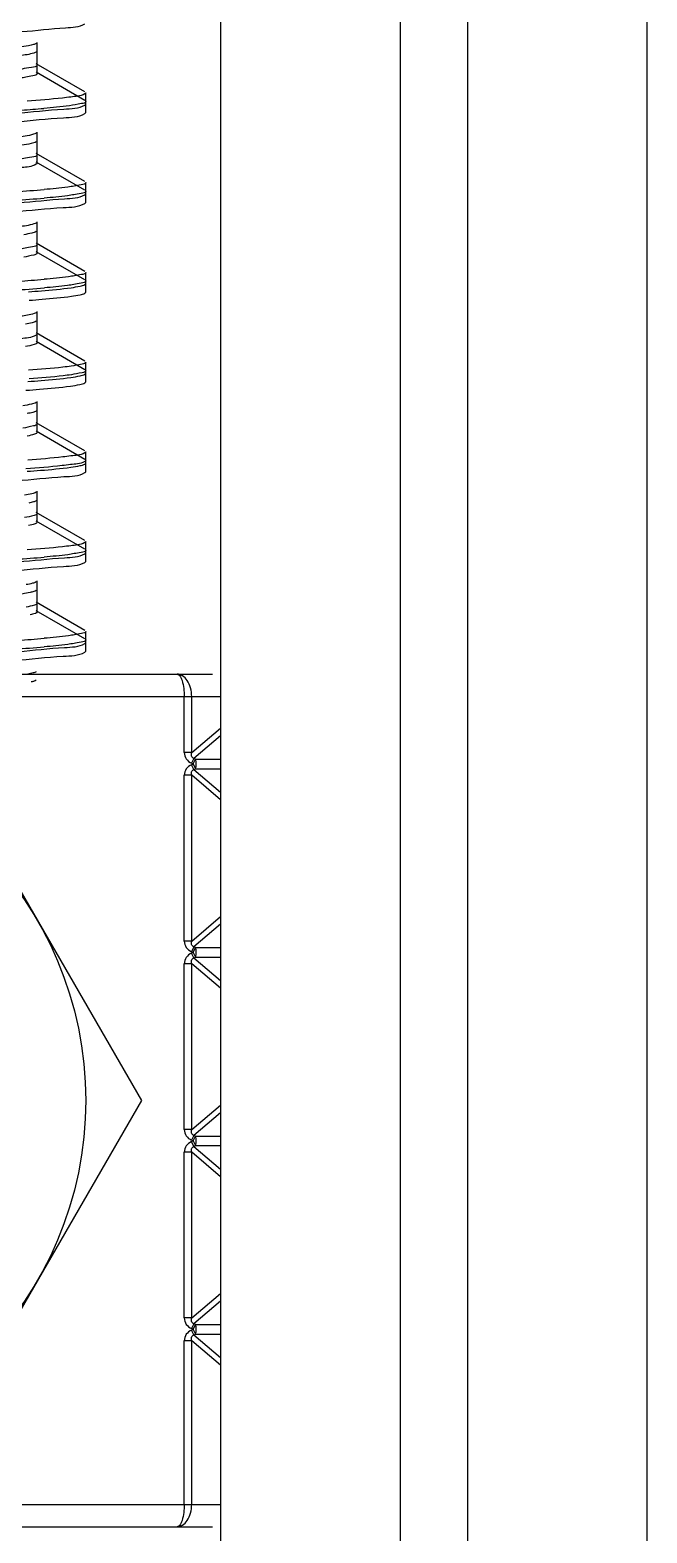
# Model space of a CAD drawing. Extents: x 27938 to 1507990, y 110129 to 923079.
# Drawn here: x 647125.7 to 647289.3, y 345674 to 346072.8 of the extents above; entities that cross this region are included whole.
import ezdxf

# ---------------------------------------------------------------- set-up
doc = ezdxf.new("R2010")
doc.units = 0
doc.header["$LTSCALE"] = 1000
doc.header["$MEASUREMENT"] = 0

msp = doc.modelspace()

# ---------------------------------------------------------------- linework, layer by layer
at = {"linetype": 'Continuous'}
for p, q in [((647176.22, 346328.15), (647176.22, 341587.12)), ((647223.85, 346328.15), (647223.85, 341587.12)), ((647241.7, 346328.15), (647241.7, 341587.12)), ((647289.33, 346328.15), (647289.33, 341587.12)), ((647127.61, 346063.58), (647127.61, 346069.54)), ((647127.61, 346061.3), (647127.61, 346067.26)), ((647140.28, 346056.4), (647127.35, 346063.88)), ((647140.28, 346054.12), (647127.35, 346061.61)), ((647140.5, 346053.16), (647140.5, 346056.14)), ((647140.28, 346052.9), (647140.5, 346053.16)), ((647140.28, 346050.63), (647140.5, 346050.89)), ((647140.5, 346050.89), (647140.5, 346053.86)), ((647140.5, 346050.89), (647140.5, 346053.86)), ((647127.61, 346039.77), (647127.61, 346045.72)), ((647127.61, 346037.49), (647127.61, 346043.44)), ((647140.28, 346032.59), (647127.35, 346040.07)), ((647140.28, 346030.31), (647127.35, 346037.79)), ((647140.5, 346029.35), (647140.5, 346032.33)), ((647140.28, 346029.09), (647140.5, 346029.35)), ((647140.28, 346026.81), (647140.5, 346027.07)), ((647140.5, 346027.07), (647140.5, 346030.05)), ((647140.5, 346027.07), (647140.5, 346030.05)), ((647127.61, 346015.96), (647127.61, 346021.91)), ((647127.61, 346013.68), (647127.61, 346019.63)), ((647140.28, 346008.78), (647127.35, 346016.26)), ((647140.28, 346006.5), (647127.35, 346013.98)), ((647140.5, 346005.54), (647140.5, 346008.52)), ((647140.5, 346005.54), (647140.5, 346008.52)), ((647140.28, 346005.28), (647140.5, 346005.54)), ((647140.28, 346003), (647140.5, 346003.26)), ((647140.5, 346003.26), (647140.5, 346006.24)), ((647140.5, 346003.26), (647140.5, 346006.24)), ((647127.61, 345992.14), (647127.61, 345998.1)), ((647127.61, 345989.87), (647127.61, 345995.82)), ((647140.28, 345984.96), (647127.35, 345992.45)), ((647140.28, 345982.68), (647127.35, 345990.17)), ((647140.5, 345981.73), (647140.5, 345984.7)), ((647140.5, 345981.73), (647140.5, 345984.7)), ((647140.28, 345981.47), (647140.5, 345981.73)), ((647140.28, 345979.19), (647140.5, 345979.45)), ((647140.5, 345979.45), (647140.5, 345982.42)), ((647140.5, 345979.45), (647140.5, 345982.42)), ((647127.61, 345968.33), (647127.61, 345974.28)), ((647127.61, 345966.05), (647127.61, 345972.01)), ((647140.28, 345961.15), (647127.35, 345968.63)), ((647140.28, 345958.87), (647127.35, 345966.35)), ((647140.5, 345957.91), (647140.5, 345960.89)), ((647140.5, 345957.91), (647140.5, 345960.89)), ((647140.28, 345957.65), (647140.5, 345957.91)), ((647140.28, 345955.37), (647140.5, 345955.63)), ((647140.5, 345955.63), (647140.5, 345958.61)), ((647140.5, 345955.63), (647140.5, 345958.61)), ((647127.61, 345944.52), (647127.61, 345950.47)), ((647127.61, 345942.24), (647127.61, 345948.19)), ((647140.28, 345937.34), (647127.35, 345944.82)), ((647140.28, 345935.06), (647127.35, 345942.54)), ((647140.5, 345934.1), (647140.5, 345937.08)), ((647140.5, 345934.1), (647140.5, 345937.08)), ((647140.28, 345933.84), (647140.5, 345934.1)), ((647140.28, 345931.56), (647140.5, 345931.82)), ((647140.5, 345931.82), (647140.5, 345934.8)), ((647140.5, 345931.82), (647140.5, 345934.8)), ((647127.61, 345920.71), (647127.61, 345926.66)), ((647127.61, 345918.43), (647127.61, 345924.38)), ((647140.28, 345913.53), (647127.35, 345921.01)), ((647140.28, 345911.25), (647127.35, 345918.73)), ((647140.5, 345910.29), (647140.5, 345913.26)), ((647140.5, 345910.29), (647140.5, 345913.26)), ((647140.5, 345908.01), (647140.5, 345910.99)), ((647140.5, 345908.01), (647140.5, 345910.99)), ((647140.28, 345910.03), (647140.5, 345910.29)), ((647140.28, 345907.75), (647140.5, 345908.01)), ((646916.37, 345901.89), (647174.13, 345901.89)), ((646914.28, 345895.94), (647176.22, 345895.94)), ((647166.61, 345881.09), (647166.61, 345895.94)), ((647168.59, 345881.09), (647168.59, 345895.94)), ((647168.59, 345881.09), (647176.22, 345887.57)), ((647100.24, 345884.03), (647155.24, 345788.78)), ((647176.22, 345885.55), (647169.14, 345879.54)), ((647168.59, 345881.09), (647166.61, 345881.09)), ((647169.14, 345879.54), (647168.55, 345878.28)), ((647168.96, 345878.08), (647169.56, 345879.34)), ((647169.56, 345879.34), (647169.14, 345879.54)), ((647169.56, 345879.34), (647176.22, 345879.34)), ((647168.96, 345878.08), (647168.55, 345878.28)), ((647168.55, 345877.88), (647168.96, 345878.08)), ((647169.14, 345876.62), (647168.55, 345877.88)), ((647168.96, 345878.08), (647169.56, 345876.82)), ((647169.14, 345876.62), (647169.56, 345876.82)), ((647169.14, 345876.62), (647176.22, 345870.61)), ((647169.56, 345876.82), (647176.22, 345876.82)), ((647168.59, 345875.07), (647166.61, 345875.07)), ((647166.61, 345831.09), (647166.61, 345875.07)), ((647168.59, 345831.09), (647168.59, 345875.07)), ((647176.22, 345868.59), (647168.59, 345875.07)), ((647168.59, 345831.09), (647176.22, 345837.56)), ((647176.22, 345835.54), (647169.14, 345829.53)), ((647168.59, 345831.09), (647166.61, 345831.09)), ((647169.14, 345829.53), (647168.55, 345828.27)), ((647168.96, 345828.07), (647168.55, 345828.27)), ((647168.55, 345827.88), (647168.96, 345828.07)), ((647169.14, 345826.61), (647168.55, 345827.88)), ((647168.96, 345828.07), (647169.56, 345829.34)), ((647168.96, 345828.07), (647169.56, 345826.81)), ((647169.56, 345829.34), (647169.14, 345829.53)), ((647169.56, 345829.34), (647176.22, 345829.34)), ((647168.59, 345825.06), (647166.61, 345825.06)), ((647166.61, 345781.08), (647166.61, 345825.06)), ((647168.59, 345781.08), (647168.59, 345825.06)), ((647176.22, 345818.58), (647168.59, 345825.06)), ((647169.14, 345826.61), (647169.56, 345826.81)), ((647169.14, 345826.61), (647176.22, 345820.6)), ((647169.56, 345826.81), (647176.22, 345826.81)), ((647155.24, 345788.78), (647100.24, 345693.53)), ((647168.59, 345781.08), (647176.22, 345787.55)), ((647176.22, 345785.54), (647169.14, 345779.53)), ((647168.59, 345781.08), (647166.61, 345781.08)), ((647169.14, 345779.53), (647168.55, 345778.26)), ((647169.56, 345779.33), (647169.14, 345779.53)), ((647168.96, 345778.07), (647168.55, 345778.26)), ((647168.55, 345777.87), (647168.96, 345778.07)), ((647169.14, 345776.61), (647168.55, 345777.87)), ((647168.96, 345778.07), (647169.56, 345779.33)), ((647168.96, 345778.07), (647169.56, 345776.8)), ((647169.14, 345776.61), (647169.56, 345776.8)), ((647169.14, 345776.61), (647176.22, 345770.59)), ((647169.56, 345779.33), (647176.22, 345779.33)), ((647169.56, 345776.8), (647176.22, 345776.8)), ((647168.59, 345775.05), (647166.61, 345775.05)), ((647166.61, 345731.07), (647166.61, 345775.05)), ((647168.59, 345731.07), (647168.59, 345775.05)), ((647176.22, 345768.57), (647168.59, 345775.05)), ((647168.59, 345731.07), (647176.22, 345737.55)), ((647176.22, 345735.53), (647169.14, 345729.52)), ((647168.59, 345731.07), (647166.61, 345731.07)), ((647169.14, 345729.52), (647168.55, 345728.26)), ((647168.96, 345728.06), (647168.55, 345728.26)), ((647168.55, 345727.86), (647168.96, 345728.06)), ((647169.14, 345726.6), (647168.55, 345727.86)), ((647168.96, 345728.06), (647169.56, 345729.32)), ((647168.96, 345728.06), (647169.56, 345726.8)), ((647169.56, 345729.32), (647169.14, 345729.52)), ((647169.56, 345729.32), (647176.22, 345729.32)), ((647168.59, 345725.05), (647166.61, 345725.05)), ((647166.61, 345681.62), (647166.61, 345725.05)), ((647168.59, 345681.62), (647168.59, 345725.05)), ((647176.22, 345718.57), (647168.59, 345725.05)), ((647169.14, 345726.6), (647169.56, 345726.8)), ((647169.14, 345726.6), (647176.22, 345720.59)), ((647169.56, 345726.8), (647176.22, 345726.8)), ((646914.28, 345681.62), (647176.22, 345681.62)), ((646916.37, 345675.67), (647174.13, 345675.67))]:
    msp.add_line(p, q, dxfattribs=at)
msp.add_circle((647045.25, 345788.78), 95.25, dxfattribs=at)
for centre, radius, start, end in [((647096.46, 346443.68), 393.05, 273.9462, 274.8034), ((647094.07, 346450.02), 423.29, 273.7455, 274.8005), ((647094.34, 346448.81), 419.79, 273.7678, 274.801), ((647095.27, 346413.27), 408.03, 273.8422, 274.8038), ((647093.67, 346431.24), 428.35, 273.7137, 274.7998), ((647094.5, 346349.28), 417.79, 273.7805, 274.8013), ((647095.16, 346319.34), 409.36, 273.8319, 274.8049), ((647094.08, 346330.78), 423.12, 273.7466, 274.8005)]:
    msp.add_arc(centre, radius, start, end, dxfattribs=at)
for points, knots in [([(647123.51, 346072.4), (647127.39, 346072.67), (647132.83, 346073.42), (647138.75, 346073.57), (647140.27, 346074.44)], [0, 0, 0, 0, 0.689218, 1, 1, 1, 1]), ([(647127.35, 346069.23), (647127.12, 346069.1), (647125.21, 346068.49), (647123.24, 346068.28), (647121.54, 346068.07)], [0, 0, 0, 0, 0.134595, 1, 1, 1, 1]), ([(647127.35, 346066.96), (647127.17, 346066.85), (647125.76, 346066.35), (647124.29, 346066.16), (647123.03, 346065.99)], [0, 0, 0, 0, 0.14301, 1, 1, 1, 1]), ([(647127.61, 346063.58), (647127.61, 346063.02), (647124.55, 346062.73), (647123.06, 346062.3), (647121.54, 346062.12)], [0, 0, 0, 0, 0.270092, 1, 1, 1, 1]), ([(647127.61, 346061.3), (647127.61, 346060.86), (647125.36, 346060.5), (647124.18, 346060.2), (647123.03, 346060.03)], [0, 0, 0, 0, 0.274738, 1, 1, 1, 1]), ([(647136.52, 346055.04), (647135.79, 346054.94), (647131.94, 346054.47), (647128.07, 346054.17), (647124.95, 346053.94)], [0, 0, 0, 0, 0.191495, 1, 1, 1, 1]), ([(647140.5, 346056.14), (647140.5, 346056.02), (647139.08, 346055.13), (647137.78, 346055.22), (647136.52, 346055.04)], [0, 0, 0, 0, 0.088784, 1, 1, 1, 1]), ([(647121.72, 346048.46), (647126.02, 346048.75), (647132.03, 346049.59), (647138.6, 346049.67), (647140.27, 346050.63)], [0, 0, 0, 0, 0.691069, 1, 1, 1, 1]), ([(647121.93, 346050.76), (647126.18, 346051.04), (647132.13, 346051.87), (647138.62, 346051.96), (647140.27, 346052.9)], [0, 0, 0, 0, 0.690867, 1, 1, 1, 1]), ([(647140.5, 346053.86), (647140.5, 346053.45), (647138.35, 346053.15), (647137.25, 346052.86), (647136.16, 346052.71)], [0, 0, 0, 0, 0.272444, 1, 1, 1, 1]), ([(647127.35, 346045.42), (647127.14, 346045.3), (647125.44, 346044.73), (647123.66, 346044.53), (647122.15, 346044.33)], [0, 0, 0, 0, 0.137672, 1, 1, 1, 1]), ([(647127.35, 346043.14), (647126.94, 346042.91), (647125.65, 346042.6), (647124.38, 346042.37), (647123.56, 346042.25)], [0, 0, 0, 0, 0.361214, 1, 1, 1, 1]), ([(647127.61, 346039.77), (647127.61, 346039.25), (647124.88, 346038.93), (647123.52, 346038.56), (647122.15, 346038.38)], [0, 0, 0, 0, 0.271698, 1, 1, 1, 1]), ([(647127.61, 346037.49), (647127.61, 346037.36), (647126.21, 346036.4), (647124.85, 346036.49), (647123.56, 346036.3)], [0, 0, 0, 0, 0.091796, 1, 1, 1, 1]), ([(647140.5, 346032.33), (647140.5, 346031.88), (647138.13, 346031.6), (647136.93, 346031.28), (647135.74, 346031.13)], [0, 0, 0, 0, 0.27096, 1, 1, 1, 1]), ([(647121.41, 346024.63), (647125.78, 346024.92), (647131.9, 346025.77), (647138.58, 346025.84), (647140.27, 346026.81)], [0, 0, 0, 0, 0.691359, 1, 1, 1, 1]), ([(647122.61, 346026.99), (647126.7, 346027.27), (647132.43, 346028.06), (647138.68, 346028.18), (647140.27, 346029.09)], [0, 0, 0, 0, 0.690197, 1, 1, 1, 1]), ([(647140.5, 346030.05), (647140.5, 346029.6), (647138.1, 346029.32), (647136.9, 346028.99), (647135.69, 346028.84)], [0, 0, 0, 0, 0.270815, 1, 1, 1, 1]), ([(647127.35, 346021.61), (647127.16, 346021.5), (647125.65, 346020.97), (647124.07, 346020.78), (647122.72, 346020.6)], [0, 0, 0, 0, 0.140996, 1, 1, 1, 1]), ([(647127.35, 346019.33), (647126.99, 346019.12), (647125.87, 346018.84), (647124.77, 346018.63), (647124.06, 346018.51)], [0, 0, 0, 0, 0.36678, 1, 1, 1, 1]), ([(647127.61, 346015.96), (647127.61, 346015.49), (647125.19, 346015.14), (647123.95, 346014.81), (647122.72, 346014.64)], [0, 0, 0, 0, 0.273505, 1, 1, 1, 1]), ([(647127.61, 346013.68), (647127.61, 346013.33), (647125.91, 346012.93), (647124.95, 346012.7), (647124.06, 346012.56)], [0, 0, 0, 0, 0.279898, 1, 1, 1, 1]), ([(647140.5, 346008.52), (647140.5, 346008.08), (647138.23, 346007.8), (647137.08, 346007.49), (647135.93, 346007.34)], [0, 0, 0, 0, 0.271617, 1, 1, 1, 1]), ([(647125.28, 346003.37), (647126.45, 346003.45), (647130.23, 346003.75), (647134.01, 346004.09), (647136.61, 346004.45)], [0, 0, 0, 0, 0.307399, 1, 1, 1, 1]), ([(647140.5, 346006.24), (647140.5, 346005.78), (647138.07, 346005.51), (647136.86, 346005.17), (647135.64, 346005.02)], [0, 0, 0, 0, 0.270628, 1, 1, 1, 1]), ([(647136.61, 346004.45), (647137.41, 346004.56), (647138.63, 346004.78), (647139.89, 346005.06), (647140.27, 346005.28)], [0, 0, 0, 0, 0.643357, 1, 1, 1, 1]), ([(647136.67, 346002.18), (647137.46, 346002.29), (647138.66, 346002.5), (647139.89, 346002.78), (647140.27, 346003)], [0, 0, 0, 0, 0.642712, 1, 1, 1, 1]), ([(647125.49, 346001.1), (647126.64, 346001.19), (647130.37, 346001.48), (647134.1, 346001.82), (647136.67, 346002.18)], [0, 0, 0, 0, 0.307538, 1, 1, 1, 1]), ([(647127.35, 345997.8), (647127.17, 345997.7), (647125.85, 345997.22), (647124.45, 345997.03), (647123.27, 345996.86)], [0, 0, 0, 0, 0.144669, 1, 1, 1, 1]), ([(647127.35, 345995.52), (647127.03, 345995.34), (647126.08, 345995.07), (647125.13, 345994.88), (647124.52, 345994.78)], [0, 0, 0, 0, 0.372977, 1, 1, 1, 1]), ([(647127.61, 345992.14), (647127.61, 345992.01), (647126.08, 345991.01), (647124.65, 345991.11), (647123.27, 345990.91)], [0, 0, 0, 0, 0.09033, 1, 1, 1, 1]), ([(647127.61, 345989.87), (647127.61, 345989.55), (647126.15, 345989.16), (647125.3, 345988.96), (647124.52, 345988.82)], [0, 0, 0, 0, 0.283217, 1, 1, 1, 1]), ([(647136.61, 345983.62), (647135.89, 345983.51), (647132.13, 345983.06), (647128.34, 345982.76), (647125.28, 345982.53)], [0, 0, 0, 0, 0.191413, 1, 1, 1, 1]), ([(647140.5, 345984.7), (647140.5, 345984.33), (647138.59, 345984.01), (647137.59, 345983.75), (647136.61, 345983.62)], [0, 0, 0, 0, 0.274367, 1, 1, 1, 1]), ([(647125.15, 345979.54), (647126.32, 345979.63), (647130.13, 345979.93), (647133.95, 345980.27), (647136.57, 345980.63)], [0, 0, 0, 0, 0.307305, 1, 1, 1, 1]), ([(647136.67, 345981.35), (647135.96, 345981.25), (647132.24, 345980.79), (647128.51, 345980.49), (647125.49, 345980.27)], [0, 0, 0, 0, 0.191295, 1, 1, 1, 1]), ([(647136.45, 345978.34), (647137.29, 345978.45), (647138.56, 345978.67), (647139.87, 345978.96), (647140.27, 345979.19)], [0, 0, 0, 0, 0.645021, 1, 1, 1, 1]), ([(647136.57, 345980.63), (647137.38, 345980.75), (647138.62, 345980.96), (647139.88, 345981.24), (647140.27, 345981.47)], [0, 0, 0, 0, 0.643774, 1, 1, 1, 1]), ([(647140.5, 345982.42), (647140.5, 345982.06), (647138.62, 345981.74), (647137.63, 345981.48), (647136.67, 345981.35)], [0, 0, 0, 0, 0.27466, 1, 1, 1, 1]), ([(647124.62, 345977.23), (647125.84, 345977.32), (647129.78, 345977.62), (647133.73, 345977.96), (647136.45, 345978.34)], [0, 0, 0, 0, 0.307317, 1, 1, 1, 1]), ([(647127.35, 345973.98), (647126.96, 345973.76), (647125.75, 345973.46), (647124.55, 345973.24), (647123.78, 345973.12)], [0, 0, 0, 0, 0.363608, 1, 1, 1, 1]), ([(647127.35, 345971.7), (647127.08, 345971.55), (647126.27, 345971.3), (647125.46, 345971.13), (647124.96, 345971.04)], [0, 0, 0, 0, 0.37991, 1, 1, 1, 1]), ([(647127.61, 345968.33), (647127.61, 345967.96), (647125.76, 345967.57), (647124.75, 345967.32), (647123.78, 345967.17)], [0, 0, 0, 0, 0.278286, 1, 1, 1, 1]), ([(647127.61, 345966.05), (647127.61, 345965.78), (647126.38, 345965.38), (647125.63, 345965.21), (647124.96, 345965.09)], [0, 0, 0, 0, 0.287204, 1, 1, 1, 1]), ([(647136.57, 345959.8), (647135.85, 345959.7), (647132.05, 345959.23), (647128.23, 345958.93), (647125.15, 345958.71)], [0, 0, 0, 0, 0.19149, 1, 1, 1, 1]), ([(647140.5, 345960.89), (647140.5, 345960.77), (647139.1, 345959.88), (647137.82, 345959.97), (647136.57, 345959.8)], [0, 0, 0, 0, 0.089033, 1, 1, 1, 1]), ([(647122.05, 345953.24), (647126.27, 345953.52), (647132.18, 345954.34), (647138.63, 345954.43), (647140.27, 345955.37)], [0, 0, 0, 0, 0.690751, 1, 1, 1, 1]), ([(647136.45, 345957.5), (647135.7, 345957.4), (647131.77, 345956.93), (647127.82, 345956.62), (647124.62, 345956.39)], [0, 0, 0, 0, 0.191433, 1, 1, 1, 1]), ([(647124.95, 345955.72), (647126.14, 345955.8), (647130, 345956.1), (647133.87, 345956.44), (647136.52, 345956.81)], [0, 0, 0, 0, 0.307276, 1, 1, 1, 1]), ([(647140.5, 345958.61), (647140.5, 345958.49), (647139.05, 345957.59), (647137.73, 345957.68), (647136.45, 345957.5)], [0, 0, 0, 0, 0.088431, 1, 1, 1, 1]), ([(647136.52, 345956.81), (647137.34, 345956.93), (647138.6, 345957.14), (647139.88, 345957.43), (647140.27, 345957.65)], [0, 0, 0, 0, 0.644275, 1, 1, 1, 1]), ([(647127.35, 345950.17), (647127.01, 345949.97), (647125.96, 345949.7), (647124.93, 345949.5), (647124.27, 345949.39)], [0, 0, 0, 0, 0.369442, 1, 1, 1, 1]), ([(647127.35, 345947.89), (647127.12, 345947.76), (647126.45, 345947.54), (647125.77, 345947.39), (647125.36, 345947.3)], [0, 0, 0, 0, 0.387704, 1, 1, 1, 1]), ([(647127.61, 345944.52), (647127.61, 345944.19), (647126.02, 345943.79), (647125.11, 345943.57), (647124.27, 345943.44)], [0, 0, 0, 0, 0.281296, 1, 1, 1, 1]), ([(647127.61, 345942.24), (647127.61, 345942), (647126.58, 345941.61), (647125.92, 345941.46), (647125.35, 345941.35)], [0, 0, 0, 0, 0.2919, 1, 1, 1, 1]), ([(647136.52, 345935.98), (647135.79, 345935.88), (647131.94, 345935.41), (647128.08, 345935.11), (647124.95, 345934.88)], [0, 0, 0, 0, 0.191497, 1, 1, 1, 1]), ([(647140.5, 345937.08), (647140.5, 345936.95), (647139.08, 345936.06), (647137.78, 345936.15), (647136.52, 345935.98)], [0, 0, 0, 0, 0.088791, 1, 1, 1, 1]), ([(647121.73, 345929.4), (647126.02, 345929.69), (647132.04, 345930.52), (647138.6, 345930.6), (647140.27, 345931.56)], [0, 0, 0, 0, 0.69106, 1, 1, 1, 1]), ([(647122.52, 345931.73), (647126.63, 345932.01), (647132.39, 345932.81), (647138.67, 345932.92), (647140.27, 345933.84)], [0, 0, 0, 0, 0.690301, 1, 1, 1, 1]), ([(647140.5, 345934.8), (647140.5, 345934.35), (647138.14, 345934.08), (647136.95, 345933.75), (647135.77, 345933.6)], [0, 0, 0, 0, 0.271048, 1, 1, 1, 1]), ([(647125.73, 345923.57), (647117.71, 345921.83), (647094.47, 345921.16), (647055.3, 345918.73), (647012.38, 345916.92), (646984.37, 345915.48), (646972.64, 345914.34)], [0, 0, 0, 0, 0.160367, 0.451606, 0.769465, 1, 1, 1, 1]), ([(647127.35, 345926.36), (647127.05, 345926.19), (647126.16, 345925.93), (647125.28, 345925.75), (647124.72, 345925.65)], [0, 0, 0, 0, 0.375957, 1, 1, 1, 1]), ([(647127.35, 345924.08), (647127.15, 345923.97), (647126.61, 345923.78), (647126.06, 345923.64), (647125.73, 345923.57)], [0, 0, 0, 0, 0.396512, 1, 1, 1, 1]), ([(647127.61, 345920.71), (647127.61, 345920.41), (647126.26, 345920.02), (647125.45, 345919.83), (647124.72, 345919.7)], [0, 0, 0, 0, 0.28487, 1, 1, 1, 1]), ([(647127.61, 345918.43), (647127.61, 345918.22), (647126.78, 345917.85), (647126.2, 345917.72), (647125.73, 345917.61)], [0, 0, 0, 0, 0.297941, 1, 1, 1, 1]), ([(647140.5, 345910.99), (647140.5, 345910.53), (647138.1, 345910.26), (647136.9, 345909.93), (647135.7, 345909.78)], [0, 0, 0, 0, 0.270822, 1, 1, 1, 1]), ([(647140.5, 345913.26), (647140.5, 345912.83), (647138.23, 345912.55), (647137.08, 345912.24), (647135.94, 345912.09)], [0, 0, 0, 0, 0.271622, 1, 1, 1, 1]), ([(647121.42, 345905.57), (647125.79, 345905.86), (647131.9, 345906.7), (647138.58, 345906.78), (647140.27, 345907.75)], [0, 0, 0, 0, 0.69135, 1, 1, 1, 1]), ([(647122.61, 345907.93), (647126.7, 345908.21), (647132.43, 345909), (647138.68, 345909.11), (647140.27, 345910.03)], [0, 0, 0, 0, 0.690199, 1, 1, 1, 1]), ([(647127.35, 345902.55), (647127.09, 345902.4), (647126.35, 345902.17), (647125.6, 345902), (647125.14, 345901.92)], [0, 0, 0, 0, 0.383249, 1, 1, 1, 1]), ([(647127.35, 345900.27), (647127.19, 345900.17), (647126.76, 345900.01), (647126.32, 345899.89), (647126.06, 345899.83)], [0, 0, 0, 0, 0.406518, 1, 1, 1, 1]), ([(647164.7, 345901.89), (647164.98, 345901.89), (647165.64, 345901.34), (647166.4, 345899.31), (647166.61, 345897.37), (647166.61, 345895.94)], [0, 0, 0, 0, 0.128078, 0.342475, 1, 1, 1, 1]), ([(647168.59, 345895.94), (647168.59, 345896.72), (647168.4, 345898.22), (647167.58, 345900.16), (647166.32, 345901.53), (647165.21, 345901.89), (647164.7, 345901.89)], [0, 0, 0, 0, 0.302203, 0.57488, 0.804028, 1, 1, 1, 1]), ([(647166.61, 345881.09), (647166.61, 345880.5), (647167.02, 345879.29), (647168.01, 345878.53), (647168.55, 345878.28)], [0, 0, 0, 0, 0.499355, 1, 1, 1, 1]), ([(647169.14, 345879.54), (647168.86, 345879.63), (647168.39, 345880.19), (647168.53, 345880.8), (647168.59, 345881.09)], [0, 0, 0, 0, 0.502447, 1, 1, 1, 1]), ([(647169.56, 345876.82), (647169.74, 345877.21), (647169.87, 345878.08), (647169.74, 345878.96), (647169.56, 345879.34)], [0, 0, 0, 0, 0.500048, 1, 1, 1, 1]), ([(647168.55, 345877.88), (647168.01, 345877.63), (647167.02, 345876.88), (647166.61, 345875.66), (647166.61, 345875.07)], [0, 0, 0, 0, 0.500643, 1, 1, 1, 1]), ([(647168.59, 345875.07), (647168.53, 345875.36), (647168.39, 345875.97), (647168.86, 345876.53), (647169.14, 345876.62)], [0, 0, 0, 0, 0.49632, 1, 1, 1, 1]), ([(647166.61, 345831.09), (647166.61, 345830.49), (647167.02, 345829.28), (647168.01, 345828.52), (647168.55, 345828.27)], [0, 0, 0, 0, 0.499355, 1, 1, 1, 1]), ([(647168.55, 345827.88), (647168.01, 345827.62), (647167.02, 345826.87), (647166.61, 345825.65), (647166.61, 345825.06)], [0, 0, 0, 0, 0.500643, 1, 1, 1, 1]), ([(647169.14, 345829.53), (647168.86, 345829.62), (647168.39, 345830.18), (647168.53, 345830.8), (647168.59, 345831.09)], [0, 0, 0, 0, 0.502447, 1, 1, 1, 1]), ([(647169.56, 345826.81), (647169.74, 345827.2), (647169.87, 345828.07), (647169.74, 345828.95), (647169.56, 345829.34)], [0, 0, 0, 0, 0.500048, 1, 1, 1, 1]), ([(647168.59, 345825.06), (647168.53, 345825.35), (647168.39, 345825.96), (647168.86, 345826.53), (647169.14, 345826.61)], [0, 0, 0, 0, 0.49632, 1, 1, 1, 1]), ([(647166.61, 345781.08), (647166.61, 345780.49), (647167.02, 345779.27), (647168.01, 345778.52), (647168.55, 345778.26)], [0, 0, 0, 0, 0.499355, 1, 1, 1, 1]), ([(647169.14, 345779.53), (647168.86, 345779.61), (647168.39, 345780.18), (647168.53, 345780.79), (647168.59, 345781.08)], [0, 0, 0, 0, 0.502447, 1, 1, 1, 1]), ([(647168.55, 345777.87), (647168.01, 345777.62), (647167.02, 345776.86), (647166.61, 345775.65), (647166.61, 345775.05)], [0, 0, 0, 0, 0.500643, 1, 1, 1, 1]), ([(647168.59, 345775.05), (647168.53, 345775.34), (647168.39, 345775.96), (647168.86, 345776.52), (647169.14, 345776.61)], [0, 0, 0, 0, 0.49632, 1, 1, 1, 1]), ([(647169.56, 345776.8), (647169.74, 345777.19), (647169.87, 345778.07), (647169.74, 345778.94), (647169.56, 345779.33)], [0, 0, 0, 0, 0.500048, 1, 1, 1, 1]), ([(647166.61, 345731.07), (647166.61, 345730.48), (647167.02, 345729.27), (647168.01, 345728.51), (647168.55, 345728.26)], [0, 0, 0, 0, 0.499355, 1, 1, 1, 1]), ([(647168.55, 345727.86), (647168.01, 345727.61), (647167.02, 345726.85), (647166.61, 345725.64), (647166.61, 345725.05)], [0, 0, 0, 0, 0.500643, 1, 1, 1, 1]), ([(647169.14, 345729.52), (647168.86, 345729.61), (647168.39, 345730.17), (647168.53, 345730.78), (647168.59, 345731.07)], [0, 0, 0, 0, 0.502447, 1, 1, 1, 1]), ([(647169.56, 345726.8), (647169.74, 345727.18), (647169.87, 345728.06), (647169.74, 345728.94), (647169.56, 345729.32)], [0, 0, 0, 0, 0.500048, 1, 1, 1, 1]), ([(647168.59, 345725.05), (647168.53, 345725.34), (647168.39, 345725.95), (647168.86, 345726.51), (647169.14, 345726.6)], [0, 0, 0, 0, 0.49632, 1, 1, 1, 1]), ([(647166.61, 345681.62), (647166.61, 345680.19), (647166.4, 345678.25), (647165.64, 345676.22), (647164.98, 345675.67), (647164.7, 345675.67)], [0, 0, 0, 0, 0.657525, 0.871922, 1, 1, 1, 1]), ([(647164.7, 345675.67), (647165.21, 345675.67), (647166.32, 345676.03), (647167.58, 345677.4), (647168.4, 345679.34), (647168.59, 345680.84), (647168.59, 345681.62)], [0, 0, 0, 0, 0.195972, 0.42512, 0.697797, 1, 1, 1, 1])]:
    msp.add_open_spline(points, degree=3, knots=knots, dxfattribs=at)
for points in [[(647136.16, 346052.71), (647133.91, 346052.41), (647131.64, 346052.2), (647129.38, 346052.01)], [(647135.74, 346031.13), (647133.66, 346030.86), (647131.57, 346030.67), (647129.48, 346030.49)], [(647135.69, 346028.84), (647133.63, 346028.58), (647131.56, 346028.39), (647129.49, 346028.21)], [(647135.93, 346007.34), (647133.78, 346007.06), (647131.61, 346006.86), (647129.44, 346006.67)], [(647135.64, 346005.02), (647133.6, 346004.76), (647131.55, 346004.57), (647129.51, 346004.4)], [(647135.77, 345933.6), (647133.67, 345933.33), (647131.57, 345933.14), (647129.47, 345932.96)], [(647135.94, 345912.09), (647133.78, 345911.81), (647131.62, 345911.61), (647129.45, 345911.42)], [(647135.7, 345909.78), (647133.63, 345909.51), (647131.56, 345909.32), (647129.49, 345909.15)]]:
    msp.add_open_spline(points, degree=3, dxfattribs=at)

doc.saveas('drawing.dxf')
